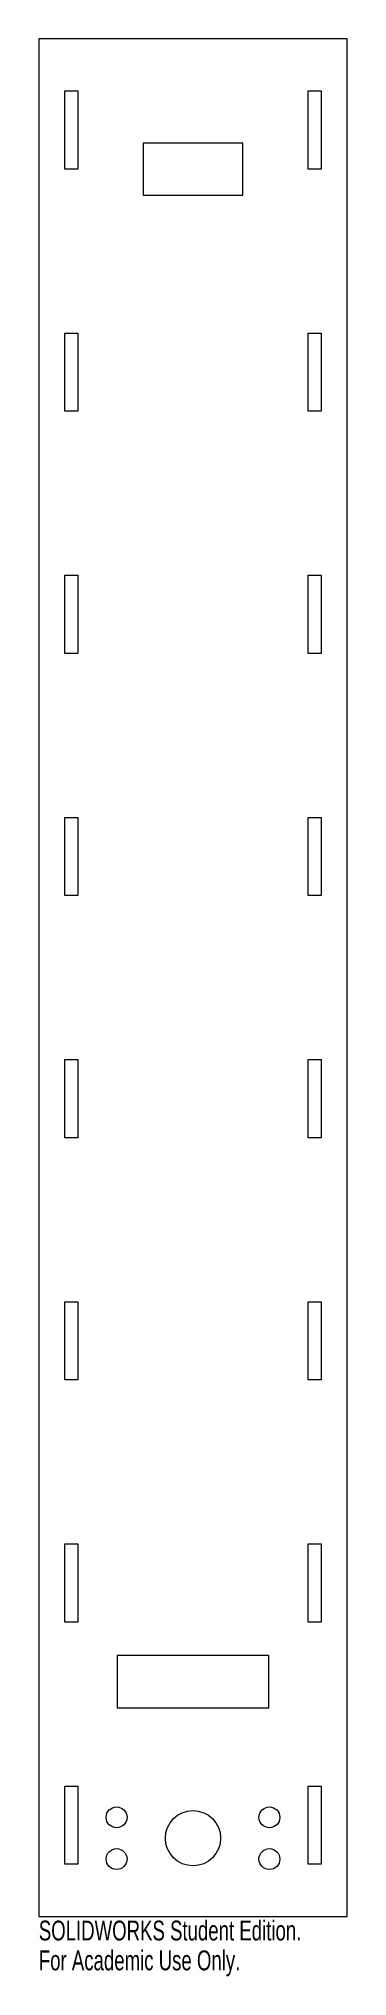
# Model space of a CAD drawing. Header units: inches. Extents: x -1.5 to 1.5, y -9.6 to 9.
import ezdxf

# ---------------------------------------------------------------- set-up
doc = ezdxf.new("R2010")
doc.units = ezdxf.units.IN
doc.header["$MEASUREMENT"] = 0
doc.styles.add('SLDTEXTSTYLE0', font='TXT', dxfattribs={"width": 0.7})

msp = doc.modelspace()

# ---------------------------------------------------------------- linework, layer by layer
at = {"color": 7, "linetype": 'Continuous', "lineweight": 15}
for p, q in [((1.477, 9), (-1.477, 9)), ((-1.477, 9), (-1.477, -9)), ((1.477, -9), (1.477, 9)), ((-1.227, 8.5), (-1.102, 8.5)), ((-1.227, 7.75), (-1.227, 8.5)), ((-1.102, 8.5), (-1.102, 7.75)), ((1.102, 8.5), (1.227, 8.5)), ((1.102, 7.75), (1.102, 8.5)), ((1.227, 8.5), (1.227, 7.75)), ((-0.477, 8), (-0.477, 7.5)), ((0.477, 8), (-0.477, 8)), ((0.477, 7.5), (0.477, 8)), ((-1.102, 7.75), (-1.227, 7.75)), ((1.227, 7.75), (1.102, 7.75)), ((-0.477, 7.5), (0.477, 7.5)), ((-1.227, 6.179), (-1.102, 6.179)), ((-1.227, 5.429), (-1.227, 6.179)), ((-1.102, 6.179), (-1.102, 5.429)), ((1.102, 6.179), (1.227, 6.179)), ((1.102, 5.429), (1.102, 6.179)), ((1.227, 6.179), (1.227, 5.429)), ((-1.102, 5.429), (-1.227, 5.429)), ((1.227, 5.429), (1.102, 5.429)), ((-1.227, 3.857), (-1.102, 3.857)), ((-1.227, 3.107), (-1.227, 3.857)), ((-1.102, 3.857), (-1.102, 3.107)), ((1.102, 3.857), (1.227, 3.857)), ((1.102, 3.107), (1.102, 3.857)), ((1.227, 3.857), (1.227, 3.107)), ((-1.102, 3.107), (-1.227, 3.107)), ((1.227, 3.107), (1.102, 3.107)), ((-1.227, 1.536), (-1.102, 1.536)), ((-1.227, 0.786), (-1.227, 1.536)), ((-1.102, 1.536), (-1.102, 0.786)), ((1.102, 1.536), (1.227, 1.536)), ((1.102, 0.786), (1.102, 1.536)), ((1.227, 1.536), (1.227, 0.786)), ((-1.102, 0.786), (-1.227, 0.786)), ((1.227, 0.786), (1.102, 0.786)), ((-1.227, -0.786), (-1.102, -0.786)), ((-1.227, -1.536), (-1.227, -0.786)), ((-1.102, -0.786), (-1.102, -1.536)), ((1.102, -0.786), (1.227, -0.786)), ((1.102, -1.536), (1.102, -0.786)), ((1.227, -0.786), (1.227, -1.536)), ((-1.102, -1.536), (-1.227, -1.536)), ((1.227, -1.536), (1.102, -1.536)), ((-1.227, -3.107), (-1.102, -3.107)), ((-1.227, -3.857), (-1.227, -3.107)), ((-1.102, -3.107), (-1.102, -3.857)), ((1.102, -3.107), (1.227, -3.107)), ((1.102, -3.857), (1.102, -3.107)), ((1.227, -3.107), (1.227, -3.857)), ((-1.102, -3.857), (-1.227, -3.857)), ((1.227, -3.857), (1.102, -3.857)), ((-1.227, -5.429), (-1.102, -5.429)), ((-1.227, -6.179), (-1.227, -5.429)), ((-1.102, -5.429), (-1.102, -6.179)), ((1.102, -5.429), (1.227, -5.429)), ((1.102, -6.179), (1.102, -5.429)), ((1.227, -5.429), (1.227, -6.179)), ((-1.102, -6.179), (-1.227, -6.179)), ((1.227, -6.179), (1.102, -6.179)), ((-0.727, -6.5), (-0.727, -7)), ((0.727, -6.5), (-0.727, -6.5)), ((0.727, -7), (0.727, -6.5)), ((-0.727, -7), (0.727, -7)), ((-1.227, -7.75), (-1.102, -7.75)), ((-1.227, -8.5), (-1.227, -7.75)), ((-1.102, -7.75), (-1.102, -8.5)), ((1.102, -7.75), (1.227, -7.75)), ((1.102, -8.5), (1.102, -7.75)), ((1.227, -7.75), (1.227, -8.5)), ((-1.102, -8.5), (-1.227, -8.5)), ((1.227, -8.5), (1.102, -8.5)), ((-1.477, -9), (1.477, -9))]:
    msp.add_line(p, q, dxfattribs=at)
for centre, radius in [((-0.732, -8.05), 0.1), ((0, -8.25), 0.265), ((0.732, -8.05), 0.1), ((-0.732, -8.45), 0.1), ((0.732, -8.45), 0.1)]:
    msp.add_circle(centre, radius, dxfattribs=at)

# ---------------------------------------------------------------- texts
at = {"color": 7, "linetype": 'Continuous', "char_height": 0.1903, "attachment_point": 1, "style": 'SLDTEXTSTYLE0'}
for s, insert in [('SOLIDWORKS Student Edition.', (-1.477, -9.04)), ('For Academic Use Only.', (-1.477, -9.326))]:
    msp.add_mtext(s, dxfattribs=dict(at, insert=insert))

doc.saveas('drawing.dxf')
